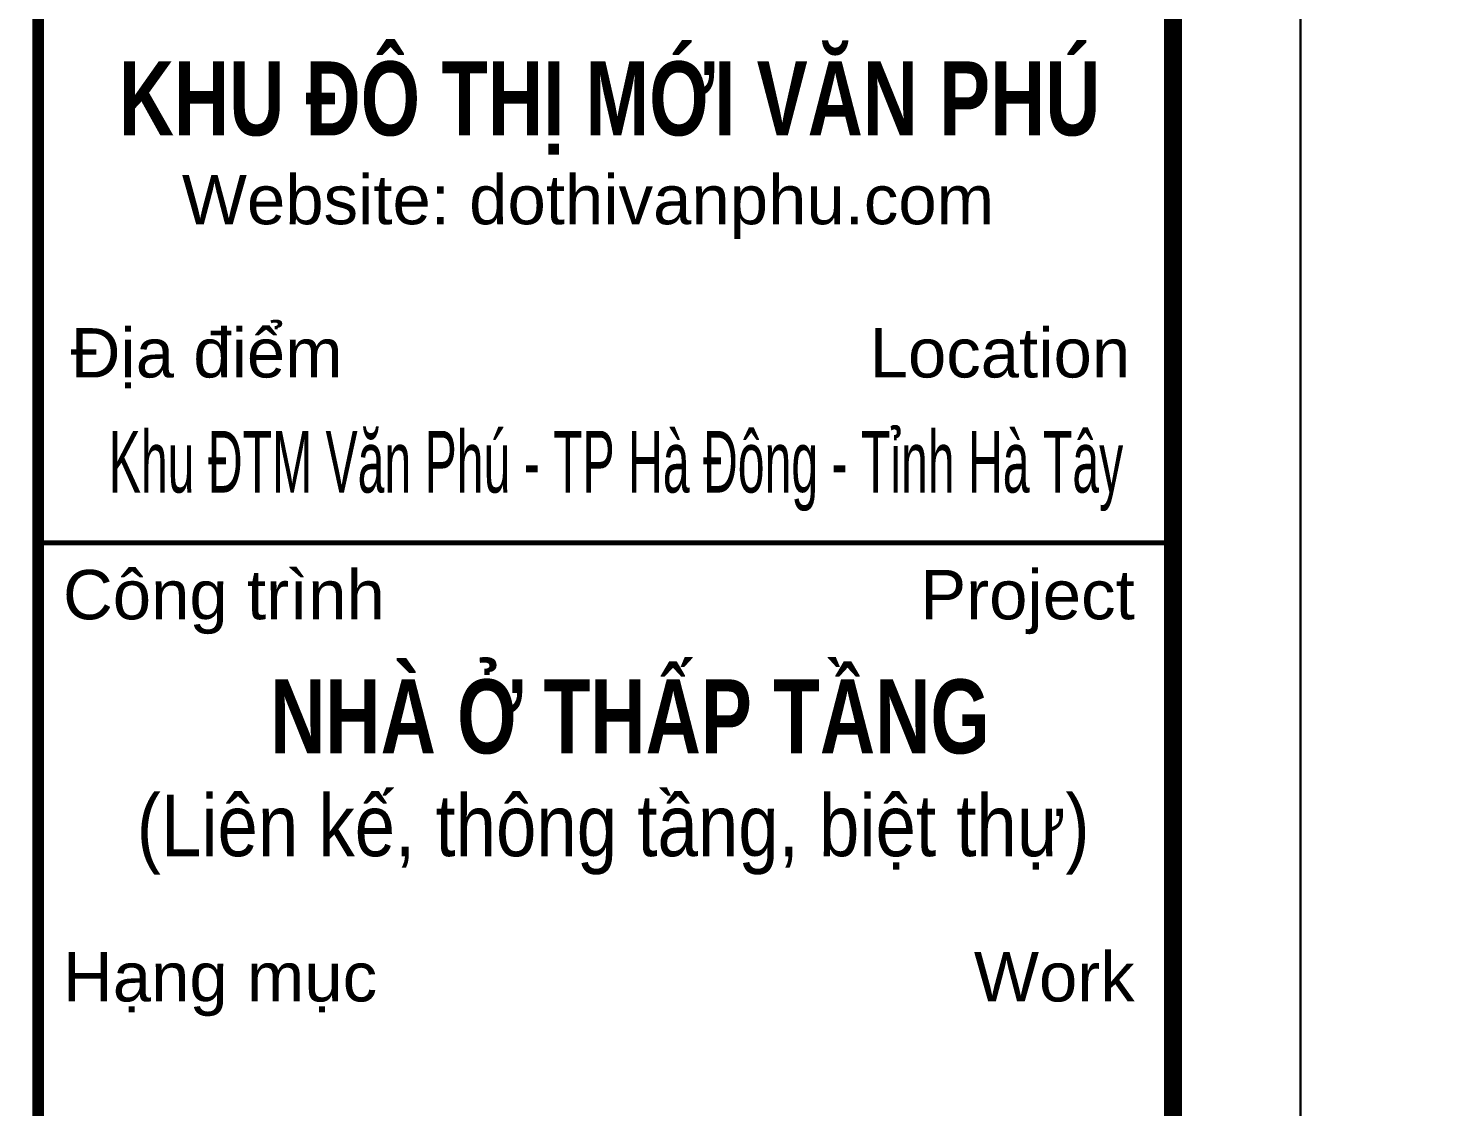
# Model space of a CAD drawing. Header units: millimetres. Extents: x -229618 to 2906, y -178063 to 96806.
# Drawn here: x -189981 to -185690, y -141597 to -138318 of the extents above; entities that cross this region are included whole.
import ezdxf
from ezdxf.enums import TextEntityAlignment as Align

# ---------------------------------------------------------------- set-up
doc = ezdxf.new("R2010")
doc.units = ezdxf.units.MM
doc.header["$LTSCALE"] = 200
doc.header["$MEASUREMENT"] = 0
doc.layers.get('DEFPOINTS').update_dxf_attribs({"linetype": 'CONTINUOUS'})
doc.layers.add('in', color=203, linetype='CONTINUOUS', lineweight=5, plot=False)
doc.layers.add('KHUNGTEN', color=7, linetype='CONTINUOUS')
doc.styles.add('Aria H B iso', font='Vharialb_0.ttf')
doc.styles.add('Arial iso', font='vnarial_0.ttf')

# ---------------------------------------------------------------- blocks, each defined once
blk = doc.blocks.new('KhungA3')
at = {"layer": 'DEFPOINTS', "color": 8}
blk.add_lwpolyline([(-3.738, 3.813), (416.305, 3.813), (416.305, 300.813), (-3.738, 300.813)], close=True, dxfattribs=at)
at = {"layer": 'KHUNGTEN', "color": 4}
for points, const_width in [([(7.542, 8.987), (411.131, 8.987), (411.131, 295.639), (7.542, 295.639)], 0.724), ([(365.131, 295.639), (411.131, 295.639), (411.131, 8.987), (365.131, 8.987)], 0.466)]:
    blk.add_lwpolyline(points, close=True, dxfattribs=dict(at, const_width=const_width))
at = {"layer": 'KHUNGTEN', "color": 8, "const_width": 0.207}
blk.add_lwpolyline([(365.131, 214.008), (411.131, 214.008)], dxfattribs=at)
at = {"layer": 'KHUNGTEN', "color": 7}
for s, height, style, width, p, p2 in [('KHU §¤ THÞ MíI V¡N PHó', 3, 'Aria H B iso', 0.742905, (368.405, 230.517), (408.189, 230.517)), ('Khu §TM V¨n Phó - TP Hµ §«ng - TØnh Hµ T©y', 2.5, 'Arial iso', 0.558949, (367.995, 216.042), (409.114, 216.042)), ('nhµ ë thÊp tÇng ', 3, 'Aria H B iso', 0.745677, (374.535, 205.468), (404.57, 205.468)), ('(Liªn kÕ, th«ng tÇng, biÖt thù)', 2.5, 'Arial iso', 0.850064, (369.129, 201.303), (407.75, 201.303))]:
    blk.add_text(s, height=height, dxfattribs=dict(at, style=style, width=width)).set_placement(p, p2, align=Align.FIT)
at = {"layer": 'KHUNGTEN', "color": 8, "style": 'Arial iso', "width": 1}
for s, p in [('Website: dothivanphu.com', (370.958, 226.917)), ('§Þa ®iÓm', (366.451, 220.706)), ('C«ng tr×nh', (366.139, 210.904)), ('H¹ng môc', (366.139, 195.415))]:
    blk.add_text(s, height=2, dxfattribs=at).set_placement(p)
for s, p in [('Location', (409.397, 220.706)), ('Project', (409.579, 210.904)), ('Work', (409.579, 195.415))]:
    blk.add_text(s, height=2, dxfattribs=at).set_placement(p, align=Align.RIGHT)

msp = doc.modelspace()

# ---------------------------------------------------------------- linework, layer by layer
at = {"layer": 'in', "linetype": 'Continuous'}
for points in [[(-217616.4, -155646.6), (-186113.1, -155646.6), (-186113.1, -133371.6), (-217616.4, -133371.6)], [(-186113.1, -155646.6), (-154609.9, -155646.6), (-154609.9, -133371.6), (-186113.1, -133371.6)]]:
    msp.add_lwpolyline(points, close=True, dxfattribs=at)

# ---------------------------------------------------------------- block references
at = {"layer": 'KHUNGTEN', "xscale": 75, "yscale": 75, "zscale": 75.00000000000009}
for p in [(-217336, -155932.6), (-185832.8, -155932.6)]:
    msp.add_blockref('KhungA3', p, dxfattribs=at)

doc.saveas('drawing.dxf')
